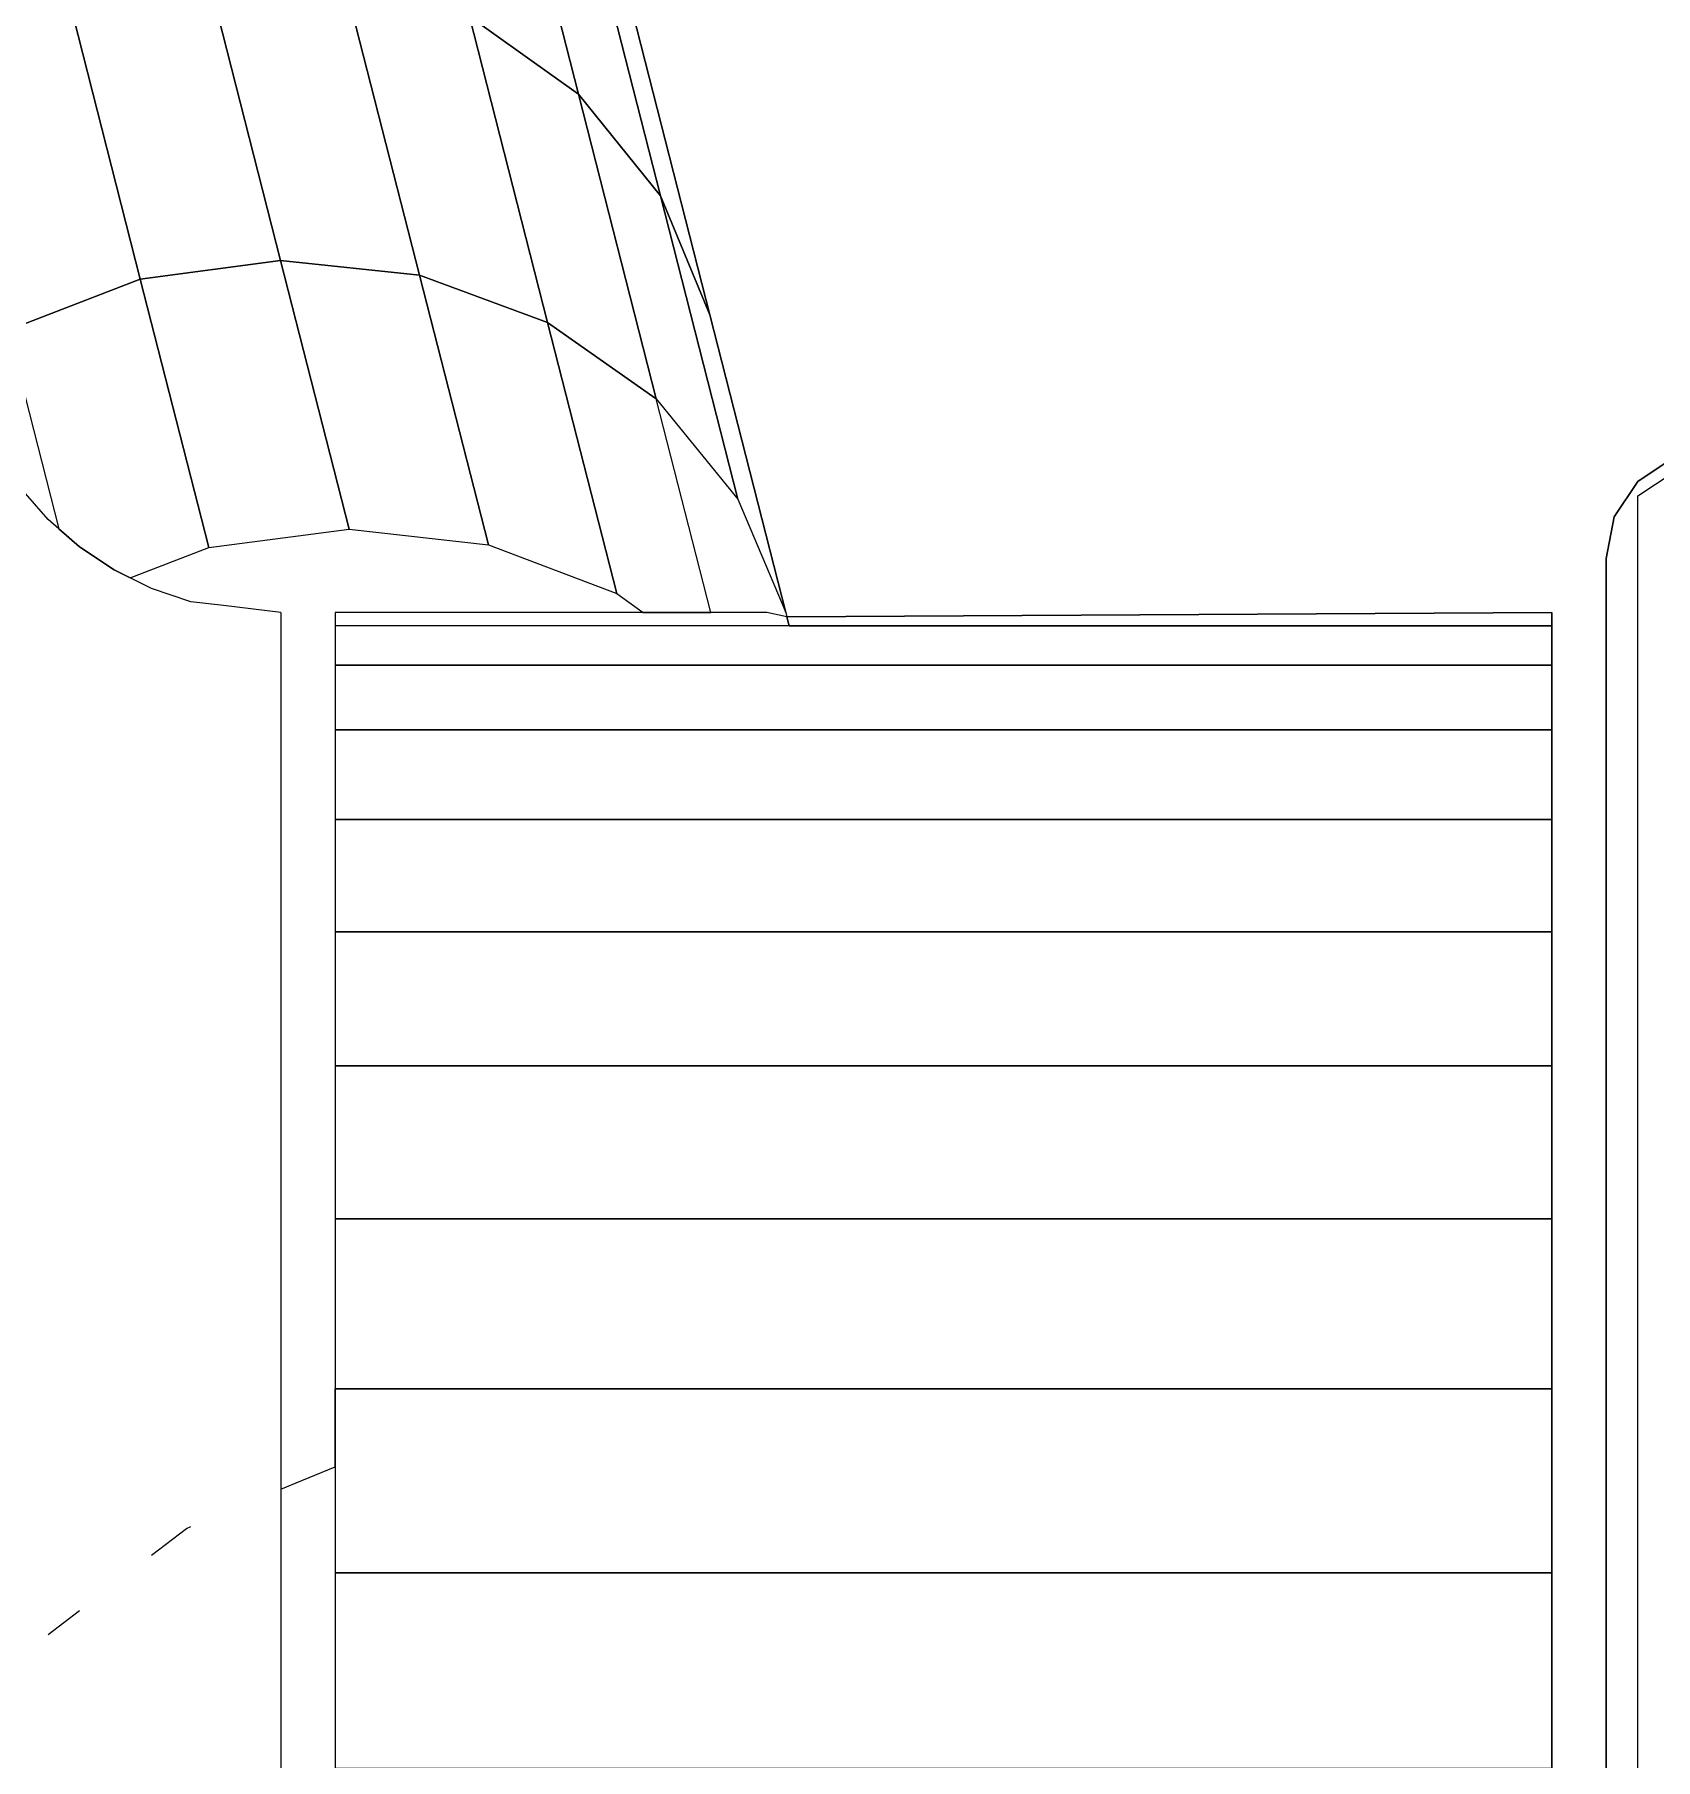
# Model space of a CAD drawing. Header units: millimetres. Extents: x 81693 to 98868, y 6565 to 11437.
# Drawn here: x 95367.014 to 95368.009, y 10279.834 to 10280.893 of the extents above; entities that cross this region are included whole.
import ezdxf

# ---------------------------------------------------------------- set-up
doc = ezdxf.new("R2010")
doc.units = ezdxf.units.MM
doc.layers.add('Moveis', color=1, linetype='Continuous', lineweight=9)
doc.layers.add('Parede Baixa', color=5, linetype='Continuous', lineweight=50)
doc.layers.add('Piso', color=55, linetype='Continuous')

# ---------------------------------------------------------------- blocks, each defined once
blk = doc.blocks.new('o')
at = {"layer": 'Moveis'}
for p, q in [((12554.8986, 3252.9781), (12554.8986, 3254.39)), ((12554.9279, 3254.2567), (12554.9279, 3254.0547)), ((12553.6786, 3253.9122), (12553.6786, 3254.092)), ((12553.7286, 3253.9122), (12553.7286, 3254.092)), ((12554.8486, 3253.9122), (12554.8486, 3254.092)), ((12554.9279, 3254.0547), (12554.9279, 3253.8608)), ((12553.4644, 3253.9689), (12553.4932, 3253.9468)), ((12553.6786, 3253.8352), (12553.6786, 3253.9122)), ((12553.7286, 3253.8145), (12553.7286, 3253.9122)), ((12554.8486, 3253.7427), (12554.8486, 3253.9122)), ((12553.5594, 3253.896), (12553.5917, 3253.8712)), ((12553.5917, 3253.8712), (12553.5957, 3253.8695)), ((12554.9279, 3253.8608), (12554.9279, 3253.6781)), ((12553.6786, 3253.8352), (12553.6979, 3253.8272)), ((12553.6786, 3253.7515), (12553.6786, 3253.8352)), ((12553.6979, 3253.8272), (12553.7286, 3253.8145)), ((12553.7286, 3253.8145), (12553.7286, 3253.7615)), ((12553.6786, 3253.7427), (12553.6786, 3253.7515)), ((12553.7286, 3253.7615), (12553.7286, 3253.7427)), ((12553.6786, 3253.6093), (12553.6786, 3253.7427)), ((12553.7286, 3253.5896), (12553.7286, 3253.7427)), ((12554.8486, 3253.5862), (12554.8486, 3253.7427)), ((12554.9279, 3253.6781), (12554.9279, 3253.5093)), ((12553.6786, 3253.5862), (12553.6786, 3253.6093)), ((12553.6786, 3253.4453), (12553.6786, 3253.5862)), ((12553.7286, 3253.5862), (12553.7286, 3253.5896)), ((12553.7286, 3253.4453), (12553.7286, 3253.5862)), ((12554.8486, 3253.4453), (12554.8486, 3253.5862)), ((12554.9279, 3253.5093), (12554.9279, 3253.3573)), ((12553.6786, 3253.4119), (12553.6786, 3253.4453)), ((12553.7286, 3253.424), (12553.7286, 3253.4453)), ((12554.8486, 3253.322), (12554.8486, 3253.4453)), ((12553.7286, 3253.3943), (12553.7286, 3253.424)), ((12553.6786, 3253.322), (12553.6786, 3253.4119)), ((12553.7286, 3253.322), (12553.7286, 3253.3943)), ((12554.9279, 3253.3573), (12554.9279, 3253.2244)), ((12553.6786, 3253.2281), (12553.6786, 3253.322)), ((12553.7286, 3253.2184), (12553.7286, 3253.322)), ((12554.8486, 3253.2184), (12554.8486, 3253.322)), ((12553.6786, 3253.2184), (12553.6786, 3253.2281)), ((12553.6786, 3253.1918), (12553.6786, 3253.2184)), ((12553.7286, 3253.1853), (12553.7286, 3253.2184)), ((12554.8486, 3253.136), (12554.8486, 3253.2184)), ((12554.9279, 3253.2244), (12554.9279, 3253.1126)), ((12553.6786, 3253.136), (12553.6786, 3253.1918)), ((12553.7286, 3253.136), (12553.7286, 3253.1853)), ((12553.6786, 3253.0763), (12553.6786, 3253.136)), ((12553.7286, 3253.0763), (12553.7286, 3253.136)), ((12554.8486, 3253.0763), (12554.8486, 3253.136)), ((12554.9279, 3253.1126), (12554.9279, 3253.0238)), ((12553.6786, 3253.04), (12553.6786, 3253.0763)), ((12553.7286, 3253.04), (12553.7286, 3253.0763)), ((12554.8486, 3253.04), (12554.8486, 3253.0763)), ((12553.6786, 3253.0279), (12553.6786, 3253.04)), ((12553.7286, 3253.0279), (12553.7286, 3253.04)), ((12554.1466, 3253.04), (12554.1445, 3253.0318)), ((12554.8486, 3253.0279), (12554.8486, 3253.04)), ((12553.6259, 3253.0215), (12553.5957, 3253.0179)), ((12553.6786, 3253.0279), (12553.6259, 3253.0215)), ((12553.761, 3253.0279), (12553.7286, 3253.0279)), ((12553.8855, 3253.0279), (12553.761, 3253.0279)), ((12553.9924, 3253.0279), (12553.8855, 3253.0279)), ((12554.0122, 3253.0279), (12553.9924, 3253.0279)), ((12554.0744, 3253.0279), (12554.0122, 3253.0279)), ((12554.1435, 3253.0279), (12554.0735, 3252.7536)), ((12554.1259, 3253.0279), (12554.0744, 3253.0279)), ((12554.1445, 3253.0318), (12554.1259, 3253.0279)), ((12554.1435, 3253.0279), (12554.1445, 3253.0318)), ((12554.8486, 3253.0279), (12554.1445, 3253.0318)), ((12554.9279, 3253.0238), (12554.9279, 3252.9594)), ((12553.5594, 3253.0056), (12553.54, 3252.996)), ((12553.5957, 3253.0179), (12553.5594, 3253.0056)), ((12553.525, 3252.9886), (12553.4932, 3252.9673)), ((12553.54, 3252.996), (12553.525, 3252.9886)), ((12554.8986, 3252.9781), (12554.9062, 3252.9397)), ((12553.4932, 3252.9673), (12553.4743, 3252.9508)), ((12554.9279, 3252.9594), (12554.9279, 3252.9203)), ((12553.4644, 3252.9421), (12553.4391, 3252.9133)), ((12553.4743, 3252.9508), (12553.4644, 3252.9421)), ((12554.9062, 3252.9397), (12554.9279, 3252.9072)), ((12554.9279, 3252.9072), (12554.9603, 3252.8855)), ((12553.9478, 3252.2607), (12554.0735, 3252.7536))]:
    blk.add_line(p, q, dxfattribs=at)
for points, invisible_edges in [([(12554.9279, 3254.5543), (12554.9279, 3253.1126), (12554.9098, 3254.4171)], 3), ([(12554.9279, 3253.1126), (12554.9279, 3254.5543), (12554.9279, 3253.2244)], 3), ([(12554.9279, 3253.2244), (12554.9279, 3254.5543), (12554.9279, 3254.4636)], 13), ([(12554.9279, 3253.2244), (12554.9279, 3254.4636), (12554.9279, 3254.2567)], 13), ([(12554.9062, 3252.9397), (12554.8986, 3254.39), (12554.9098, 3254.4171)], 13), ([(12554.9062, 3252.9397), (12554.9098, 3254.4171), (12554.9279, 3252.9072)], 3), ([(12554.8486, 3254.092), (12554.8986, 3254.39), (12554.8486, 3253.9122)], 3), ([(12554.8486, 3253.9122), (12554.8986, 3254.39), (12554.8986, 3252.9781)], 13), ([(12554.8486, 3254.092), (12554.8986, 3254.39), (12554.8486, 3253.9122)], 3), ([(12554.8486, 3253.9122), (12554.8986, 3254.39), (12554.8986, 3252.9781)], 13), ([(12554.8486, 3254.092), (12554.8986, 3254.39), (12554.8486, 3253.9122)], 3), ([(12554.8486, 3253.9122), (12554.8986, 3254.39), (12554.8986, 3252.9781)], 13), ([(12554.8486, 3254.092), (12554.8986, 3254.39), (12554.8486, 3253.9122)], 3), ([(12554.8486, 3253.9122), (12554.8986, 3254.39), (12554.8986, 3252.9781)], 13), ([(12554.8486, 3254.092), (12554.8986, 3254.39), (12554.8486, 3253.9122)], 3), ([(12554.8486, 3253.9122), (12554.8986, 3254.39), (12554.8986, 3252.9781)], 13), ([(12554.8986, 3254.39), (12554.9062, 3252.9397), (12554.8986, 3252.9781)], 1), ([(12554.9279, 3254.0547), (12554.9279, 3253.8608), (12554.9279, 3254.2567)], 2), ([(12554.8486, 3254.092), (12553.7286, 3253.9122), (12553.7286, 3254.092)], 1), ([(12553.7286, 3253.9122), (12554.8486, 3254.092), (12554.8486, 3253.9122)], 1), ([(12554.8486, 3253.9122), (12553.7286, 3253.8145), (12553.7286, 3253.9122)], 1), ([(12553.7286, 3253.8145), (12554.8486, 3253.9122), (12553.7286, 3253.7615)], 3), ([(12553.7286, 3253.7615), (12554.8486, 3253.9122), (12553.7286, 3253.7427)], 3), ([(12553.7286, 3253.7427), (12554.8486, 3253.9122), (12554.8486, 3253.7427)], 1), ([(12554.8486, 3253.4453), (12554.8486, 3253.7427), (12554.8486, 3253.9122)], 13), ([(12554.8486, 3253.4453), (12554.8486, 3253.7427), (12554.8486, 3253.9122)], 13), ([(12554.8486, 3253.4453), (12554.8486, 3253.7427), (12554.8486, 3253.9122)], 13), ([(12554.8486, 3253.4453), (12554.8486, 3253.7427), (12554.8486, 3253.9122)], 13), ([(12554.8486, 3253.4453), (12554.8486, 3253.7427), (12554.8486, 3253.9122)], 13), ([(12554.9279, 3253.2244), (12554.9279, 3253.8608), (12554.9279, 3253.6781)], 13), ([(12554.8486, 3253.7427), (12553.7286, 3253.5896), (12553.7286, 3253.7427)], 1), ([(12553.7286, 3253.5896), (12554.8486, 3253.7427), (12553.7286, 3253.5862)], 3), ([(12553.7286, 3253.5862), (12554.8486, 3253.7427), (12554.8486, 3253.5862)], 1), ([(12554.8486, 3253.7427), (12554.8486, 3253.4453), (12554.8486, 3253.5862)], 1), ([(12554.8486, 3253.7427), (12554.8486, 3253.4453), (12554.8486, 3253.5862)], 1), ([(12554.8486, 3253.7427), (12554.8486, 3253.4453), (12554.8486, 3253.5862)], 1), ([(12554.8486, 3253.7427), (12554.8486, 3253.4453), (12554.8486, 3253.5862)], 1), ([(12554.8486, 3253.7427), (12554.8486, 3253.4453), (12554.8486, 3253.5862)], 1), ([(12554.9279, 3253.2244), (12554.9279, 3253.6781), (12554.9279, 3253.5093)], 13), ([(12553.7286, 3253.5862), (12554.8486, 3253.4453), (12553.7286, 3253.4453)], 1), ([(12554.8486, 3253.4453), (12553.7286, 3253.5862), (12554.8486, 3253.5862)], 1), ([(12554.9279, 3253.2244), (12554.9279, 3253.5093), (12554.9279, 3253.3573)], 1), ([(12554.8486, 3253.4453), (12553.7286, 3253.424), (12553.7286, 3253.4453)], 1), ([(12553.7286, 3253.424), (12554.8486, 3253.4453), (12553.7286, 3253.3943)], 3), ([(12553.7286, 3253.3943), (12554.8486, 3253.4453), (12553.7286, 3253.322)], 3), ([(12553.7286, 3253.322), (12554.8486, 3253.4453), (12554.8486, 3253.322)], 1), ([(12554.8486, 3253.4453), (12554.8486, 3253.2184), (12554.8486, 3253.322)], 1), ([(12554.8486, 3253.0763), (12554.8486, 3253.4453), (12554.8486, 3253.04)], 3), ([(12554.8486, 3253.4453), (12554.8486, 3253.2184), (12554.8486, 3253.322)], 1), ([(12554.8486, 3253.0763), (12554.8486, 3253.4453), (12554.8486, 3253.04)], 3), ([(12554.8486, 3253.4453), (12554.8486, 3253.2184), (12554.8486, 3253.322)], 1), ([(12554.8486, 3253.0763), (12554.8486, 3253.4453), (12554.8486, 3253.04)], 3), ([(12554.8486, 3253.4453), (12554.8486, 3253.2184), (12554.8486, 3253.322)], 1), ([(12554.8486, 3253.0763), (12554.8486, 3253.4453), (12554.8486, 3253.04)], 3), ([(12554.8486, 3253.4453), (12554.8486, 3253.2184), (12554.8486, 3253.322)], 1), ([(12554.8486, 3253.0763), (12554.8486, 3253.4453), (12554.8486, 3253.04)], 3), ([(12553.7286, 3253.322), (12554.8486, 3253.2184), (12553.7286, 3253.2184)], 1), ([(12554.8486, 3253.2184), (12553.7286, 3253.322), (12554.8486, 3253.322)], 1), ([(12554.8486, 3253.2184), (12553.7286, 3253.1853), (12553.7286, 3253.2184)], 1), ([(12553.7286, 3253.1853), (12554.8486, 3253.2184), (12553.7286, 3253.136)], 3), ([(12553.7286, 3253.136), (12554.8486, 3253.2184), (12554.8486, 3253.136)], 1), ([(12554.8486, 3253.0763), (12554.8486, 3253.136), (12554.8486, 3253.2184)], 12), ([(12554.8486, 3253.0763), (12554.8486, 3253.136), (12554.8486, 3253.2184)], 12), ([(12554.8486, 3253.0763), (12554.8486, 3253.136), (12554.8486, 3253.2184)], 12), ([(12554.8486, 3253.0763), (12554.8486, 3253.136), (12554.8486, 3253.2184)], 12), ([(12554.8486, 3253.0763), (12554.8486, 3253.136), (12554.8486, 3253.2184)], 12), ([(12553.7286, 3253.136), (12554.8486, 3253.0763), (12553.7286, 3253.0763)], 1), ([(12554.8486, 3253.0763), (12553.7286, 3253.136), (12554.8486, 3253.136)], 1), ([(12554.9279, 3252.9072), (12554.9279, 3253.1126), (12554.9279, 3253.0238)], 13), ([(12554.8486, 3253.0763), (12553.7286, 3253.04), (12553.7286, 3253.0763)], 1), ([(12553.7286, 3253.04), (12554.8486, 3253.0763), (12553.7641, 3253.04)], 3), ([(12553.7641, 3253.04), (12554.8486, 3253.0763), (12553.8886, 3253.04)], 3), ([(12553.8886, 3253.04), (12554.8486, 3253.0763), (12553.9955, 3253.04)], 3), ([(12553.9955, 3253.04), (12554.8486, 3253.0763), (12554.0291, 3253.04)], 3), ([(12554.0291, 3253.04), (12554.8486, 3253.0763), (12554.0775, 3253.04)], 3), ([(12554.0775, 3253.04), (12554.8486, 3253.0763), (12554.129, 3253.04)], 3), ([(12554.129, 3253.04), (12554.8486, 3253.0763), (12554.1466, 3253.04)], 3), ([(12554.1466, 3253.04), (12554.8486, 3253.0763), (12554.8486, 3253.04)], 1), ([(12554.1466, 3253.04), (12554.8486, 3253.0279), (12554.1445, 3253.0318)], 1), ([(12554.8486, 3253.0279), (12554.1466, 3253.04), (12554.8486, 3253.04)], 1), ([(12554.9062, 3252.9397), (12554.8486, 3253.0279), (12554.8486, 3253.04)], 13), ([(12554.9062, 3252.9397), (12554.8486, 3253.04), (12554.8986, 3252.9781)], 3), ([(12554.9062, 3252.9397), (12554.8486, 3253.0279), (12554.8486, 3253.04)], 13), ([(12554.9062, 3252.9397), (12554.8486, 3253.04), (12554.8986, 3252.9781)], 3), ([(12554.9062, 3252.9397), (12554.8486, 3253.0279), (12554.8486, 3253.04)], 13), ([(12554.9062, 3252.9397), (12554.8486, 3253.04), (12554.8986, 3252.9781)], 3), ([(12554.9062, 3252.9397), (12554.8486, 3253.0279), (12554.8486, 3253.04)], 13), ([(12554.9062, 3252.9397), (12554.8486, 3253.04), (12554.8986, 3252.9781)], 3), ([(12554.9062, 3252.9397), (12554.8486, 3253.0279), (12554.8486, 3253.04)], 13), ([(12554.9062, 3252.9397), (12554.8486, 3253.04), (12554.8986, 3252.9781)], 3), ([(12554.0242, 3252.8311), (12553.9879, 3253.0104), (12554.0122, 3253.0279)], 13), ([(12554.0242, 3252.8311), (12554.0122, 3253.0279), (12554.0744, 3253.0279)], 1), ([(12557.2274, 3250.7077), (12554.0735, 3252.7536), (12554.1435, 3253.0279)], 13), ([(12557.2274, 3250.7077), (12554.0735, 3252.7536), (12554.1435, 3253.0279)], 13), ([(12557.2274, 3250.7077), (12554.0735, 3252.7536), (12554.1435, 3253.0279)], 13), ([(12557.2274, 3250.7077), (12554.0735, 3252.7536), (12554.1435, 3253.0279)], 13), ([(12557.2274, 3250.7077), (12554.0735, 3252.7536), (12554.1435, 3253.0279)], 13), ([(12554.0735, 3252.7536), (12554.0993, 3252.9236), (12554.1435, 3253.0279)], 1), ([(12557.2274, 3250.7077), (12554.1435, 3253.0279), (12554.1445, 3253.0318)], 13), ([(12557.2274, 3250.7077), (12554.1435, 3253.0279), (12554.1445, 3253.0318)], 13), ([(12557.2274, 3250.7077), (12554.1435, 3253.0279), (12554.1445, 3253.0318)], 13), ([(12557.2274, 3250.7077), (12554.1435, 3253.0279), (12554.1445, 3253.0318)], 13), ([(12557.2274, 3250.7077), (12554.1435, 3253.0279), (12554.1445, 3253.0318)], 13), ([(12554.9279, 3252.9072), (12554.1445, 3253.0318), (12554.9062, 3252.9397)], 3), ([(12554.9062, 3252.9397), (12554.1445, 3253.0318), (12554.8486, 3253.0279)], 13), ([(12554.9279, 3252.9072), (12554.1445, 3253.0318), (12554.9062, 3252.9397)], 3), ([(12554.9062, 3252.9397), (12554.1445, 3253.0318), (12554.8486, 3253.0279)], 13), ([(12554.9279, 3252.9072), (12554.1445, 3253.0318), (12554.9062, 3252.9397)], 3), ([(12554.9062, 3252.9397), (12554.1445, 3253.0318), (12554.8486, 3253.0279)], 13), ([(12554.9279, 3252.9072), (12554.1445, 3253.0318), (12554.9062, 3252.9397)], 3), ([(12554.9062, 3252.9397), (12554.1445, 3253.0318), (12554.8486, 3253.0279)], 13), ([(12554.9279, 3252.9072), (12554.1445, 3253.0318), (12554.9062, 3252.9397)], 3), ([(12554.9062, 3252.9397), (12554.1445, 3253.0318), (12554.8486, 3253.0279)], 13), ([(12554.9279, 3252.9594), (12554.9279, 3252.9203), (12554.9279, 3253.0238)], 2), ([(12553.9242, 3252.7608), (12553.8696, 3252.9656), (12553.9879, 3253.0104)], 1), ([(12553.9879, 3253.0104), (12554.0242, 3252.8311), (12553.9242, 3252.7608)], 1), ([(12553.5492, 3252.7209), (12553.4932, 3252.9673), (12553.525, 3252.9886)], 13), ([(12553.5492, 3252.7209), (12553.525, 3252.9886), (12553.54, 3252.996)], 13), ([(12553.5492, 3252.7209), (12553.54, 3252.996), (12553.6122, 3252.968)], 1), ([(12553.5492, 3252.7209), (12553.4743, 3252.9508), (12553.4932, 3252.9673)], 13), ([(12553.6122, 3252.968), (12553.6783, 3252.7037), (12553.5492, 3252.7209)], 1), ([(12553.6783, 3252.7037), (12553.6122, 3252.968), (12553.7415, 3252.9511)], 1), ([(12553.8063, 3252.7173), (12553.7415, 3252.9511), (12553.8696, 3252.9656)], 1), ([(12553.8696, 3252.9656), (12553.9242, 3252.7608), (12553.8063, 3252.7173)], 1), ([(12553.4743, 3252.9508), (12553.5492, 3252.7209), (12553.4276, 3252.7677)], 1), ([(12553.7415, 3252.9511), (12553.8063, 3252.7173), (12553.6783, 3252.7037)], 1), ([(12554.028, 3252.644), (12554.0242, 3252.8311), (12554.0993, 3252.9236)], 1), ([(12554.0993, 3252.9236), (12554.0735, 3252.7536), (12554.028, 3252.644)], 1), ([(12554.9279, 3252.9072), (12554.9279, 3252.9203), (12554.9603, 3252.8988)], 13), ([(12557.2274, 3250.7077), (12554.9279, 3252.9072), (12554.9603, 3252.8855)], 13), ([(12557.2274, 3250.7077), (12554.9279, 3252.9072), (12554.9603, 3252.8855)], 13), ([(12557.2274, 3250.7077), (12554.9279, 3252.9072), (12554.9603, 3252.8855)], 13), ([(12557.2274, 3250.7077), (12554.9279, 3252.9072), (12554.9603, 3252.8855)], 13), ([(12557.2274, 3250.7077), (12554.9279, 3252.9072), (12554.9603, 3252.8855)], 13), ([(12554.9279, 3252.9072), (12554.9603, 3252.8988), (12554.9603, 3252.8855)], 3), ([(12553.9526, 3252.5504), (12553.9242, 3252.7608), (12554.0242, 3252.8311)], 1), ([(12554.0242, 3252.8311), (12554.028, 3252.644), (12553.9526, 3252.5504)], 1), ([(12553.3786, 3252.4756), (12553.4276, 3252.7677), (12553.4769, 3252.4376)], 3), ([(12553.4769, 3252.4376), (12553.4276, 3252.7677), (12553.5492, 3252.7209)], 1), ([(12553.8523, 3252.479), (12553.8063, 3252.7173), (12553.9242, 3252.7608)], 1), ([(12553.9242, 3252.7608), (12553.9526, 3252.5504), (12553.8523, 3252.479)], 1), ([(12557.2599, 3250.6861), (12553.9478, 3252.2607), (12554.0735, 3252.7536)], 13), ([(12557.2599, 3250.6861), (12553.9478, 3252.2607), (12554.0735, 3252.7536)], 13), ([(12557.2599, 3250.6861), (12553.9478, 3252.2607), (12554.0735, 3252.7536)], 13), ([(12557.2599, 3250.6861), (12553.9478, 3252.2607), (12554.0735, 3252.7536)], 13), ([(12557.2599, 3250.6861), (12553.9478, 3252.2607), (12554.0735, 3252.7536)], 13), ([(12553.9478, 3252.2607), (12554.028, 3252.644), (12554.0735, 3252.7536)], 1), ([(12557.2599, 3250.6861), (12554.0735, 3252.7536), (12557.2274, 3250.7077)], 3), ([(12557.2599, 3250.6861), (12554.0735, 3252.7536), (12557.2274, 3250.7077)], 3), ([(12557.2599, 3250.6861), (12554.0735, 3252.7536), (12557.2274, 3250.7077)], 3), ([(12557.2599, 3250.6861), (12554.0735, 3252.7536), (12557.2274, 3250.7077)], 3), ([(12557.2599, 3250.6861), (12554.0735, 3252.7536), (12557.2274, 3250.7077)], 3), ([(12553.5492, 3252.7209), (12553.6061, 3252.4206), (12553.4769, 3252.4376)], 1), ([(12553.6061, 3252.4206), (12553.5492, 3252.7209), (12553.6783, 3252.7037)], 1), ([(12553.6783, 3252.7037), (12553.7342, 3252.4347), (12553.6061, 3252.4206)], 1), ([(12553.7342, 3252.4347), (12553.6783, 3252.7037), (12553.8063, 3252.7173)], 1), ([(12553.8063, 3252.7173), (12553.8523, 3252.479), (12553.7342, 3252.4347)], 1), ([(12553.9001, 3252.1427), (12553.9526, 3252.5504), (12554.028, 3252.644)], 1), ([(12554.028, 3252.644), (12553.9478, 3252.2607), (12553.9001, 3252.1427)], 1), ([(12553.8227, 3252.0412), (12553.8523, 3252.479), (12553.9526, 3252.5504)], 1), ([(12553.9526, 3252.5504), (12553.9001, 3252.1427), (12553.8227, 3252.0412)], 1)]:
    blk.add_3dface(points, dxfattribs=dict(at, invisible_edges=invisible_edges))

msp = doc.modelspace()

# ---------------------------------------------------------------- hatches: boundary and pattern name
at = {"layer": 'Piso'}
h = msp.add_hatch(dxfattribs=at)
h.set_pattern_fill('ANSI37', color=256, scale=13.333333, angle=45)
h.set_pattern_definition([(90, (42055.17, 6189.27), (-42.333333, 2e-14), []), (180, (42055.17, 6189.27), (-2e-14, -42.333333), [])])
edge = h.paths.add_edge_path()
edge.add_line((95466.0791, 10384.7209), (95465.0791, 10384.7209))
edge.add_line((95465.0791, 10384.7209), (95465.0791, 10383.3876))
edge.add_line((95465.0791, 10383.3876), (95458.4125, 10383.3876))
edge.add_line((95458.4125, 10383.3876), (95458.4125, 10336.3876))
edge.add_line((95458.4125, 10336.3876), (95460.7458, 10336.3876))
edge.add_line((95460.7458, 10336.3876), (95460.7458, 10337.3876))
edge.add_arc((95461.4125, 10337.3876), 0.6667, 90, 180, ccw=False)
edge.add_line((95461.4125, 10338.0542), (95462.8363, 10338.0542))
edge.add_line((95462.8363, 10338.0542), (95462.7911, 10338.009))
edge.add_line((95462.7911, 10338.009), (95463.5101, 10337.29))
edge.add_line((95463.5101, 10337.29), (95463.7458, 10336.7209))
edge.add_arc((95463.7458, 10336.3876), 0.3333, 0, 90, ccw=False)
edge.add_line((95464.0791, 10336.3876), (95464.0791, 10334.7209))
edge.add_arc((95463.7458, 10334.7209), 0.3333, -90, 0, ccw=False)
edge.add_line((95463.7458, 10334.3876), (95463.5101, 10333.8185))
edge.add_line((95463.5101, 10333.8185), (95462.7458, 10333.0542))
edge.add_line((95462.7458, 10333.0542), (95461.4125, 10333.0542))
edge.add_arc((95461.4125, 10333.7209), 0.6667, 180, 270, ccw=False)
edge.add_line((95460.7458, 10333.7209), (95460.7458, 10334.7209))
edge.add_line((95460.7458, 10334.7209), (95458.4125, 10334.7209))
edge.add_line((95458.4125, 10334.7209), (95458.4125, 10332.0542))
edge.add_line((95458.4125, 10332.0542), (95456.4125, 10332.0542))
edge.add_arc((95456.4125, 10384.7209), 52.6667, 181.45068, 270, ccw=False)
edge.add_line((95403.7627, 10383.3876), (95397.0791, 10383.3876))
edge.add_line((95397.0791, 10383.3876), (95397.0791, 10384.7209))
edge.add_line((95397.0791, 10384.7209), (95396.0791, 10384.7209))
edge.add_line((95396.0791, 10384.7209), (95396.0791, 10324.7209))
edge.add_line((95396.0791, 10324.7209), (95366.0791, 10324.7209))
edge.add_line((95366.0791, 10324.7209), (95366.0791, 10323.9373))
edge.add_line((95366.0791, 10323.9373), (95368.7216, 10323.9373))
edge.add_line((95368.7216, 10323.9373), (95368.7216, 10323.9209))
edge.add_line((95368.7216, 10323.9209), (95368.7216, 10322.7985))
edge.add_line((95368.7216, 10322.7985), (95368.9155, 10322.6667))
edge.add_line((95368.9155, 10322.6667), (95369.0733, 10322.4759))
edge.add_line((95369.0733, 10322.4759), (95369.0995, 10322.4235))
edge.add_line((95369.0995, 10322.4235), (95369.1421, 10322.3566))
edge.add_line((95369.1421, 10322.3566), (95369.2339, 10322.0998))
edge.add_line((95369.2339, 10322.0998), (95369.2812, 10321.7717))
edge.add_line((95369.2812, 10321.7717), (95369.2686, 10321.7711))
edge.add_line((95369.2686, 10321.7711), (95369.2686, 10313.1241))
edge.add_line((95369.2686, 10313.1241), (95369.1937, 10312.8199))
edge.add_line((95369.1937, 10312.8199), (95369.115, 10312.663))
edge.add_line((95369.115, 10312.663), (95369.0915, 10312.6017))
edge.add_line((95369.0915, 10312.6017), (95368.9155, 10312.3889))
edge.add_line((95368.9155, 10312.3889), (95368.6981, 10312.2411))
edge.add_line((95368.6981, 10312.2411), (95368.5544, 10312.2058))
edge.add_line((95368.5544, 10312.2058), (95368.3706, 10312.1408))
edge.add_line((95368.3706, 10312.1408), (95368.3923, 10312.1541))
edge.add_line((95368.3923, 10312.1541), (95368.2423, 10312.2828))
edge.add_line((95368.2423, 10312.2828), (95368.192, 10312.5212))
edge.add_line((95368.192, 10312.5212), (95368.3151, 10312.747))
edge.add_line((95368.3151, 10312.747), (95368.398, 10312.7183))
edge.add_line((95368.398, 10312.7183), (95368.424, 10312.7207))
edge.add_line((95368.424, 10312.7207), (95368.448, 10312.7251))
edge.add_line((95368.448, 10312.7251), (95368.5004, 10312.7496))
edge.add_line((95368.5004, 10312.7496), (95368.5517, 10312.7852))
edge.add_line((95368.5517, 10312.7852), (95368.5613, 10312.7957))
edge.add_line((95368.5613, 10312.7957), (95368.6056, 10312.8493))
edge.add_line((95368.6056, 10312.8493), (95368.6444, 10312.9103))
edge.add_line((95368.6444, 10312.9103), (95368.6722, 10312.9642))
edge.add_line((95368.6722, 10312.9642), (95368.6771, 10312.9778))
edge.add_line((95368.6771, 10312.9778), (95368.7033, 10313.0512))
edge.add_line((95368.7033, 10313.0512), (95368.7235, 10313.1397))
edge.add_line((95368.7235, 10313.1397), (95368.7311, 10313.2035))
edge.add_line((95368.7311, 10313.2035), (95368.7354, 10313.2942))
edge.add_line((95368.7354, 10313.2942), (95368.7354, 10321.2706))
edge.add_line((95368.7354, 10321.2706), (95366.0791, 10321.2706))
edge.add_line((95366.0791, 10321.2706), (95366.0791, 10301.3277))
edge.add_line((95366.0791, 10301.3277), (95366.2349, 10301.5307))
edge.add_line((95366.2349, 10301.5307), (95366.4137, 10301.5542))
edge.add_line((95366.4137, 10301.5542), (95367.7889, 10301.5542))
edge.add_line((95367.7889, 10301.5542), (95367.9902, 10301.3998))
edge.add_line((95367.9902, 10301.3998), (95368.0137, 10301.2209))
edge.add_line((95368.0137, 10301.2209), (95368.0137, 10300.5993))
edge.add_line((95368.0137, 10300.5993), (95369.1637, 10300.5993))
edge.add_line((95369.1637, 10300.5993), (95369.345, 10300.5993))
edge.add_line((95369.345, 10300.5993), (95369.345, 10299.3876))
edge.add_line((95369.345, 10299.3876), (95370.6804, 10299.3876))
edge.add_line((95370.6804, 10299.3876), (95370.6804, 10310.2433))
edge.add_line((95370.6804, 10310.2433), (95397.3117, 10310.2433))
edge.add_line((95397.3117, 10310.2433), (95397.5038, 10310.2295))
edge.add_line((95397.5038, 10310.2295), (95398.6954, 10310.1603))
edge.add_line((95398.6954, 10310.1603), (95400.0511, 10309.8714))
edge.add_line((95400.0511, 10309.8714), (95401.3485, 10309.3831))
edge.add_line((95401.3485, 10309.3831), (95402.5583, 10308.7064))
edge.add_line((95402.5583, 10308.7064), (95403.6533, 10307.8564))
edge.add_line((95403.6533, 10307.8564), (95404.609, 10306.8523))
edge.add_line((95404.609, 10306.8523), (95405.4039, 10305.7166))
edge.add_line((95405.4039, 10305.7166), (95406.02, 10304.4749))
edge.add_line((95406.02, 10304.4749), (95406.4437, 10303.155))
edge.add_line((95406.4437, 10303.155), (95406.6652, 10301.7866))
edge.add_line((95406.6652, 10301.7866), (95406.7603, 10300.3999))
edge.add_line((95406.7603, 10300.3999), (95406.8078, 10299.0108))
edge.add_line((95406.8078, 10299.0108), (95406.8137, 10298.3158))
edge.add_line((95406.8137, 10298.3158), (95406.8106, 10297.6692))
edge.add_line((95406.8106, 10297.6692), (95466.0791, 10297.6692))
edge.add_line((95466.0791, 10297.6692), (95466.0791, 10384.7209))
h.paths.add_polyline_path([(95369.2625, 10321.9016), (95369.2339, 10322.0998), (95369.2122, 10322.1605), (95369.2593, 10321.9692)], flags=17)
edge = h.paths.add_edge_path(flags=17)
edge.add_line((95456.4125, 10384.7209), (95403.7458, 10384.7209))
edge.add_arc((95456.4125, 10384.7209), 52.6667, 180, 270)
edge.add_line((95456.4125, 10332.0542), (95456.4125, 10334.7209))
edge.add_line((95456.4125, 10334.7209), (95454.0791, 10334.7209))
edge.add_line((95454.0791, 10334.7209), (95454.0791, 10333.7209))
edge.add_arc((95453.4125, 10333.7209), 0.6667, -90, 0, ccw=False)
edge.add_line((95453.4125, 10333.0542), (95452.0791, 10333.0542))
edge.add_line((95452.0791, 10333.0542), (95451.3148, 10333.8185))
edge.add_line((95451.3148, 10333.8185), (95451.0791, 10334.3876))
edge.add_arc((95451.0791, 10334.7209), 0.3333, 180, 270, ccw=False)
edge.add_line((95450.7458, 10334.7209), (95450.7458, 10336.3876))
edge.add_arc((95451.0791, 10336.3876), 0.3333, 90, 180, ccw=False)
edge.add_line((95451.0791, 10336.7209), (95451.3148, 10337.29))
edge.add_line((95451.3148, 10337.29), (95452.0791, 10338.0542))
edge.add_line((95452.0791, 10338.0542), (95453.4125, 10338.0542))
edge.add_arc((95453.4125, 10337.3876), 0.6667, 0, 90, ccw=False)
edge.add_line((95454.0791, 10337.3876), (95454.0791, 10336.3876))
edge.add_line((95454.0791, 10336.3876), (95456.4125, 10336.3876))
edge.add_line((95456.4125, 10336.3876), (95456.4125, 10384.7209))
edge = h.paths.add_edge_path()
edge.add_line((95466.0791, 10297.6692), (95406.8106, 10297.6692))
edge.add_line((95406.8106, 10297.6692), (95406.8078, 10297.0977))
edge.add_line((95406.8078, 10297.0977), (95406.7603, 10295.7086))
edge.add_line((95406.7603, 10295.7086), (95406.6652, 10294.3219))
edge.add_line((95406.6652, 10294.3219), (95406.4502, 10292.9807))
edge.add_line((95406.4502, 10292.9807), (95406.0409, 10291.6855))
edge.add_line((95406.0409, 10291.6855), (95405.4463, 10290.4642))
edge.add_line((95405.4463, 10290.4642), (95404.6793, 10289.3432))
edge.add_line((95404.6793, 10289.3432), (95403.7563, 10288.3466))
edge.add_line((95403.7563, 10288.3466), (95402.6973, 10287.496))
edge.add_line((95402.6973, 10287.496), (95401.5251, 10286.8097))
edge.add_line((95401.5251, 10286.8097), (95400.265, 10286.3025))
edge.add_line((95400.265, 10286.3025), (95398.9442, 10285.9854))
edge.add_line((95398.9442, 10285.9854), (95397.5912, 10285.8652))
edge.add_line((95397.5912, 10285.8652), (95375.9452, 10285.8652))
edge.add_arc((95419.1715, 10347.48), 75.2655, 234.948158, 300.701966)
edge.add_line((95457.6, 10282.7641), (95419.9853, 10282.7641))
edge.add_arc((95416.652, 10282.7641), 3.3333, -180, 0, ccw=False)
edge.add_arc((95416.652, 10282.7641), 3.3333, 0, 180, ccw=False)
edge.add_line((95419.9853, 10282.7641), (95457.6, 10282.7641))
edge.add_arc((95419.1715, 10347.48), 75.2655, 300.701966, 308.552319)
edge.add_line((95466.0791, 10288.6194), (95466.0791, 10297.6692))
edge = h.paths.add_edge_path()
edge.add_arc((95419.1715, 10347.48), 75.2655, 234.948158, 308.552319, ccw=False)
edge.add_line((95375.9452, 10285.8652), (95370.6804, 10285.8652))
edge.add_line((95370.6804, 10285.8652), (95370.6804, 10289.9169))
edge.add_arc((95419.1715, 10347.48), 75.2655, 225.138009, 229.889217, ccw=False)
edge.add_line((95366.0791, 10294.1312), (95366.0791, 10281.2317))
edge.add_line((95366.0791, 10281.2317), (95366.6908, 10281.2317))
edge.add_line((95366.6908, 10281.2317), (95366.8176, 10281.3943))
edge.add_line((95366.8176, 10281.3943), (95367.0895, 10281.4265))
edge.add_line((95367.0895, 10281.4265), (95367.2671, 10281.2856))
edge.add_line((95367.2671, 10281.2856), (95367.3479, 10281.0831))
edge.add_line((95367.3479, 10281.0831), (95367.3309, 10281.1054))
edge.add_line((95367.3309, 10281.1054), (95367.4762, 10280.5357))
edge.add_line((95367.4762, 10280.5357), (95367.9789, 10280.5385))
edge.add_line((95367.9789, 10280.5385), (95367.9789, 10280.6383))
edge.add_line((95367.9789, 10280.6383), (95369.5119, 10280.6383))
edge.add_line((95369.5119, 10280.6383), (95369.5119, 10282.1046))
edge.add_line((95369.5119, 10282.1046), (95369.6311, 10282.1046))
edge.add_line((95369.6311, 10282.1046), (95369.7598, 10282.1046))
edge.add_line((95369.7598, 10282.1046), (95369.8754, 10282.1046))
edge.add_line((95369.8754, 10282.1046), (95369.895, 10282.1046))
edge.add_line((95369.895, 10282.1046), (95369.9127, 10282.1046))
edge.add_line((95369.9127, 10282.1046), (95369.9282, 10282.1046))
edge.add_line((95369.9282, 10282.1046), (95369.959, 10282.1046))
edge.add_line((95369.959, 10282.1046), (95370.0319, 10282.1046))
edge.add_line((95370.0319, 10282.1046), (95370.0319, 10280.6383))
edge.add_line((95370.0319, 10280.6383), (95370.3122, 10280.6383))
edge.add_line((95370.3122, 10280.6383), (95370.3122, 10278.385))
edge.add_line((95370.3122, 10278.385), (95368.0214, 10278.385))
edge.add_line((95368.0214, 10278.385), (95368.1557, 10277.8723))
edge.add_line((95368.1557, 10277.8723), (95368.2824, 10277.3758))
edge.add_line((95368.2824, 10277.3758), (95368.7164, 10277.3758))
edge.add_line((95368.7164, 10277.3758), (95368.7516, 10277.3844))
edge.add_line((95368.7516, 10277.3844), (95368.9513, 10277.4435))
edge.add_line((95368.9513, 10277.4435), (95369.1877, 10277.4595))
edge.add_line((95369.1877, 10277.4595), (95369.5163, 10277.5318))
edge.add_line((95369.5163, 10277.5318), (95369.4969, 10277.5248))
edge.add_line((95369.4969, 10277.5248), (95369.4954, 10277.5225))
edge.add_line((95369.4954, 10277.5225), (95369.6576, 10277.5515))
edge.add_line((95369.6576, 10277.5515), (95370.041, 10277.6103))
edge.add_line((95370.041, 10277.6103), (95370.431, 10277.6517))
edge.add_line((95370.431, 10277.6517), (95370.431, 10277.6506))
edge.add_line((95370.431, 10277.6506), (95370.902, 10277.6679))
edge.add_line((95370.902, 10277.6679), (95370.909, 10277.6463))
edge.add_line((95370.909, 10277.6463), (95371.3956, 10277.6463))
edge.add_line((95371.3956, 10277.6463), (95371.4165, 10277.6463))
edge.add_line((95371.4165, 10277.6463), (95371.7626, 10277.6463))
edge.add_line((95371.7626, 10277.6463), (95371.8981, 10277.3853))
edge.add_line((95371.8981, 10277.3853), (95371.9623, 10277.1317))
edge.add_line((95371.9623, 10277.1317), (95372.0064, 10276.8356))
edge.add_line((95372.0064, 10276.8356), (95372.0342, 10276.4906))
edge.add_line((95372.0342, 10276.4906), (95372.0438, 10276.1202))
edge.add_line((95372.0438, 10276.1202), (95372.0338, 10275.7246))
edge.add_line((95372.0338, 10275.7246), (95372.0325, 10275.7246))
edge.add_line((95372.0325, 10275.7246), (95372.0031, 10275.3556))
edge.add_line((95372.0031, 10275.3556), (95371.9998, 10275.3556))
edge.add_line((95371.9998, 10275.3556), (95371.9385, 10274.9415))
edge.add_line((95371.9385, 10274.9415), (95371.8825, 10274.8349))
edge.add_line((95371.8825, 10274.8349), (95371.7898, 10274.6232))
edge.add_line((95371.7898, 10274.6232), (95371.6473, 10274.5888))
edge.add_line((95371.6473, 10274.5888), (95371.4165, 10274.5888))
edge.add_line((95371.4165, 10274.5888), (95370.8101, 10274.5888))
edge.add_line((95370.8101, 10274.5888), (95370.8005, 10274.5832))
edge.add_line((95370.8005, 10274.5832), (95370.4153, 10274.5974))
edge.add_line((95370.4153, 10274.5974), (95369.97, 10274.6446))
edge.add_line((95369.97, 10274.6446), (95369.9693, 10274.6481))
edge.add_line((95369.9693, 10274.6481), (95369.4983, 10274.7203))
edge.add_line((95369.4983, 10274.7203), (95369.4969, 10274.7226))
edge.add_line((95369.4969, 10274.7226), (95369.4853, 10274.7267))
edge.add_line((95369.4853, 10274.7267), (95369.1586, 10274.7899))
edge.add_line((95369.1586, 10274.7899), (95368.9383, 10274.8048))
edge.add_line((95368.9383, 10274.8048), (95368.9664, 10274.6948))
edge.add_line((95368.9664, 10274.6948), (95369.022, 10274.4767))
edge.add_line((95369.022, 10274.4767), (95368.9225, 10274.2417))
edge.add_line((95368.9225, 10274.2417), (95368.6684, 10274.1397))
edge.add_line((95368.6684, 10274.1397), (95368.4164, 10274.2489))
edge.add_line((95368.4164, 10274.2489), (95368.3175, 10274.4967))
edge.add_line((95368.3175, 10274.4967), (95368.3346, 10274.4744))
edge.add_line((95368.3346, 10274.4744), (95368.3204, 10274.53))
edge.add_line((95368.3204, 10274.53), (95368.2319, 10274.8768))
edge.add_line((95368.2319, 10274.8768), (95366.0791, 10274.8768))
edge.add_line((95366.0791, 10274.8768), (95366.0791, 10271.3876))
edge.add_line((95366.0791, 10271.3876), (95466.0791, 10271.3876))
edge.add_line((95466.0791, 10271.3876), (95466.0791, 10288.6194))
h.paths.add_polyline_path([(95409.694, 10297.6692), (95466.0753, 10297.6692)], flags=16)
h.paths.add_polyline_path([(95456.4523, 10343.17), (95436.0132, 10343.17)], flags=17)
h.paths.add_polyline_path([(95419.0576, 10281.7424), (95419.0576, 10293.2375)], flags=17)

# ---------------------------------------------------------------- block references
at = {"layer": 'Parede Baixa', "xscale": -0.6666666666666666, "yscale": 0.6666666666666666, "zscale": 0.6666666666666666, "rotation": 180}
msp.add_blockref('o', (86998.0465, 12449.2236), dxfattribs=at)

doc.saveas('drawing.dxf')
